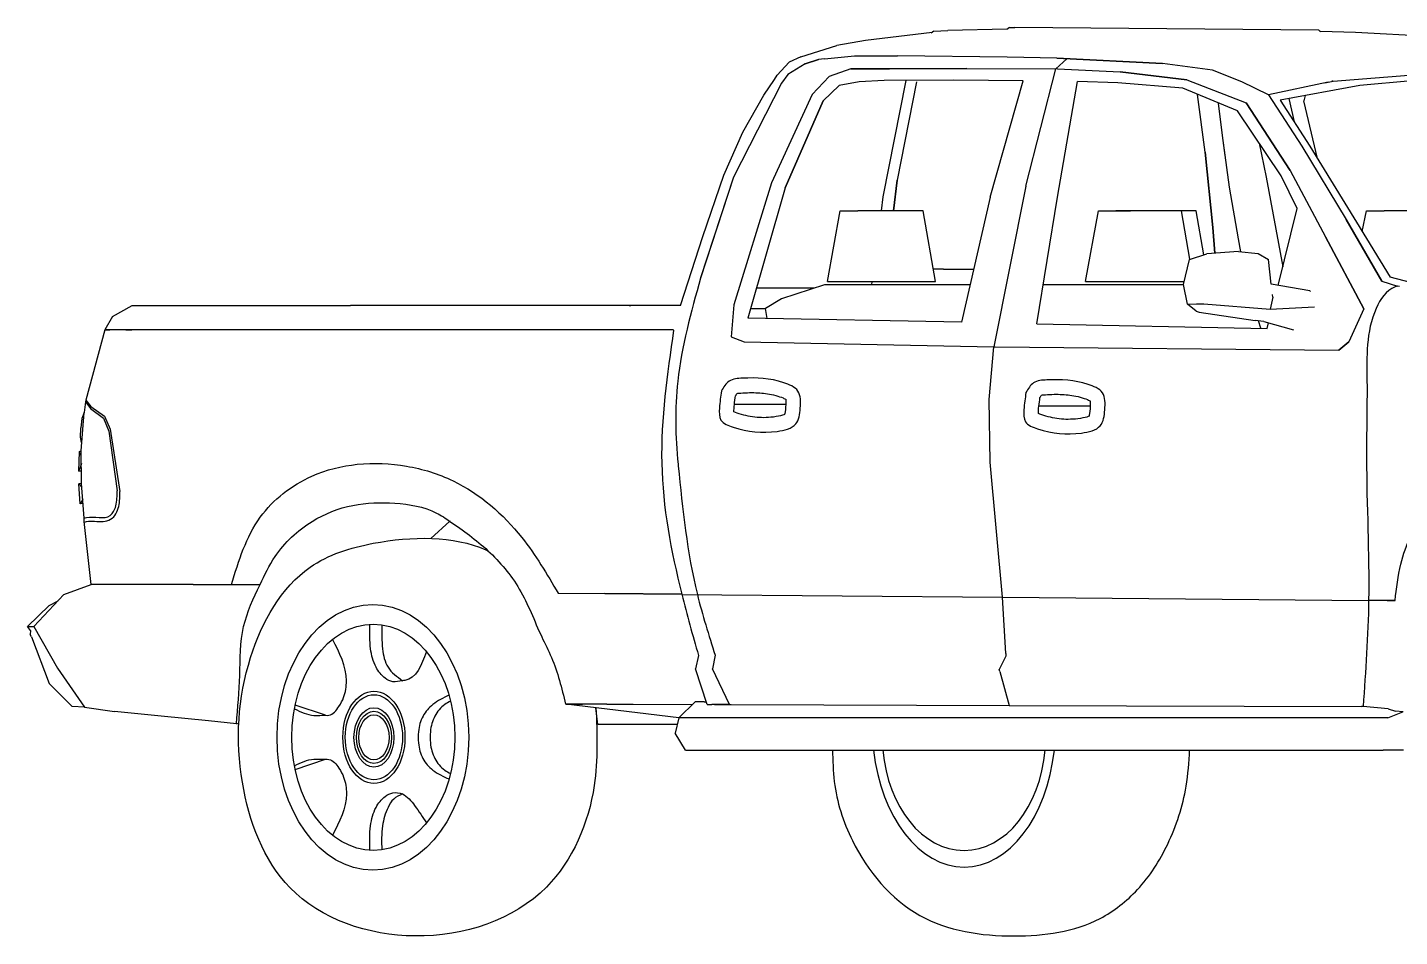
# Model space of a CAD drawing. Header units: metres. Extents: x -3392 to 1683, y -1 to 1954.
# Drawn here: x -3392 to -441, y -1 to 1954 of the extents above; entities that cross this region are included whole.
import ezdxf

# ---------------------------------------------------------------- set-up
doc = ezdxf.new("R2010")
doc.units = ezdxf.units.M
doc.layers.add('ceco.net 244', color=7, linetype='Continuous')

msp = doc.modelspace()

# ---------------------------------------------------------------- linework, layer by layer
msp.add_line((-2942.7, 456.6), (-2937.5, 457.6))
at = {"layer": 'ceco.net 244'}
for p, q in [((-1285.1, 1950.2), (-1412.6, 1947.1)), ((-1279.8, 1954), (-1285.7, 1949.8)), ((-1279.8, 1954), (-1268.5, 1954)), ((-614.2, 1948.2), (-1268.5, 1954)), ((-610.8, 1944.8), (-614.2, 1948.2)), ((-1589.7, 1926.3), (-1650.8, 1915.2)), ((-1446.3, 1943.1), (-1589.7, 1926.3)), ((-1442.2, 1946.2), (-1447.9, 1941.9)), ((-1442.2, 1946.2), (-1412.6, 1947.1)), ((-1412.6, 1947.1), (-1412.6, 1947.1)), ((-535.6, 1943.5), (-611, 1945.1)), ((-323.2, 1931.4), (-535.6, 1943.5)), ((-1728.7, 1890.8), (-1753.3, 1879.4)), ((-1728.7, 1890.8), (-1650.8, 1915.2)), ((-1677.7, 1886.6), (-1612.8, 1892.9)), ((-1612.8, 1892.9), (-1520.6, 1893.2)), ((-1284.6, 1889.9), (-1520.7, 1893.2)), ((-1177.5, 1887.9), (-1284.6, 1889.9)), ((-1753.3, 1879.4), (-1779.7, 1851.5)), ((-1719.5, 1875.5), (-1756.7, 1853.1)), ((-1690.8, 1885.3), (-1719.5, 1875.5)), ((-1719.5, 1875.5), (-1690.7, 1885.3)), ((-1677.7, 1886.6), (-1690.8, 1885.3)), ((-1620.8, 1864.7), (-1667.7, 1848.8)), ((-1620.8, 1864.7), (-1667.7, 1848.8)), ((-1620.8, 1864.7), (-1537.6, 1865)), ((-1537.7, 1865), (-1620.8, 1864.7)), ((-1371.1, 1865.9), (-1537.7, 1865)), ((-1537.6, 1865), (-1371.1, 1865.9)), ((-1371.1, 1865.9), (-1179.8, 1864.8)), ((-1244.5, 1612.3), (-1179.8, 1864.8)), ((-1179.8, 1864.9), (-1156.2, 1886.8)), ((-1179.8, 1864.9), (-1179.8, 1864.8)), ((-1176.4, 1864.8), (-1179.8, 1864.9)), ((-1177.6, 1887.9), (-950.5, 1876.5)), ((-950.5, 1876.4), (-1177.5, 1887.9)), ((-1176.4, 1864.8), (-1041.8, 1858.8)), ((-1158.1, 1885.1), (-1158, 1885.1)), ((-1158, 1885.1), (-1158, 1885.1)), ((-843.2, 1862), (-950.5, 1876.5)), ((-843.2, 1861.9), (-950.5, 1876.4)), ((-843.2, 1861.9), (-843.2, 1862)), ((-780.2, 1837), (-843.2, 1861.9)), ((-1769.8, 1833.9), (-1873, 1632)), ((-1808.4, 1808.2), (-1784.9, 1842)), ((-1784.9, 1842), (-1779.7, 1851.5)), ((-1756.7, 1853.1), (-1769.8, 1833.9)), ((-1667.7, 1848.8), (-1703.8, 1809.8)), ((-1602.9, 1837.2), (-1645.7, 1829.3)), ((-1549.3, 1839.7), (-1602.9, 1837.2)), ((-1502.8, 1840), (-1551.9, 1589.5)), ((-1399.3, 1840.8), (-1549.3, 1839.7)), ((-1479.4, 1836.8), (-1521, 1625.9)), ((-1250.2, 1839.5), (-1399.3, 1840.8)), ((-1321.4, 1588.7), (-1250.2, 1839.5)), ((-1176.1, 1588.8), (-1133.5, 1837.5)), ((-1046.4, 1834.8), (-1133.5, 1837.5)), ((-1133.5, 1837.5), (-1133.5, 1837.5)), ((-907.1, 1823.1), (-1046.4, 1834.8)), ((-1046.4, 1834.8), (-1046.4, 1834.8)), ((-1041.8, 1858.8), (-898.1, 1841.4)), ((-898.1, 1841.4), (-1041.8, 1858.8)), ((-898.1, 1841.4), (-770.4, 1792.1)), ((-894.8, 1840.1), (-894.8, 1840.1)), ((-894.8, 1840.1), (-894.8, 1840.1)), ((-780.2, 1837), (-780.2, 1837.1)), ((-722.6, 1809.4), (-780.2, 1837)), ((-594.1, 1836.5), (-722.6, 1809.4)), ((-601.3, 1834.9), (-583.8, 1838.7)), ((-583.9, 1838.7), (-586.2, 1838.2)), ((-583.8, 1838.7), (-356, 1856.8)), ((-414.8, 1839.5), (-526.1, 1829.1)), ((-1853.2, 1728.7), (-1808.4, 1808.2)), ((-1703.8, 1809.8), (-1791.5, 1619.5)), ((-1645.7, 1829.3), (-1680.8, 1796.1)), ((-1645.7, 1829.3), (-1680.8, 1796.1)), ((-789.1, 1774.4), (-907.1, 1823.1)), ((-907.1, 1823.1), (-907.1, 1823.1)), ((-858.9, 1685.5), (-875, 1809.9)), ((-858.9, 1685.5), (-875, 1809.9)), ((-834.9, 1817), (-834.9, 1817)), ((-834.8, 1817), (-834.8, 1817)), ((-722.6, 1809.4), (-650.8, 1698.5)), ((-526.1, 1829.1), (-697.8, 1797.9)), ((-526, 1829.1), (-697.8, 1797.9)), ((-678.7, 1801.4), (-667.2, 1751)), ((-643.5, 1807.8), (-646.4, 1796.1)), ((-1762.1, 1609), (-1680.8, 1796.1)), ((-1680.8, 1796.1), (-1762.1, 1609.1)), ((-821.4, 1721.5), (-829.8, 1791.2)), ((-695.4, 1635.2), (-789.1, 1774.4)), ((-789.1, 1774.4), (-789.1, 1774.4)), ((-770.4, 1792.1), (-675.7, 1646.2)), ((-675.7, 1646.2), (-770.4, 1792.1)), ((-697.8, 1797.9), (-633.3, 1698.9)), ((-616.9, 1672), (-646.4, 1796.1)), ((-1894.2, 1636.2), (-1853.2, 1728.7)), ((-806.7, 1610.8), (-821.4, 1721.5)), ((-815.7, 1678.6), (-821.4, 1721.5)), ((-858.9, 1685.5), (-842.3, 1523.7)), ((-842.3, 1523.7), (-858.9, 1685.5)), ((-742.7, 1705.4), (-727.5, 1632)), ((-742.7, 1705.4), (-727.5, 1632.1)), ((-657.8, 1709.3), (-657.8, 1709.2)), ((-650.8, 1698.5), (-555.8, 1541.2)), ((-650.8, 1698.5), (-555.8, 1541.2)), ((-633.3, 1698.9), (-533.3, 1535.1)), ((-1873, 1632), (-1944.2, 1415.1)), ((-1873, 1632.1), (-1944.1, 1415.2)), ((-1939.3, 1504.7), (-1894.2, 1636.2)), ((-1521, 1625.9), (-1529.2, 1559.6)), ((-1529.2, 1559.6), (-1521, 1625.9)), ((-727.5, 1632), (-692, 1439.5)), ((-660.7, 1564.3), (-695.4, 1635.2)), ((-675.7, 1646.2), (-600.3, 1503.8)), ((-675.7, 1646.2), (-675.7, 1646.2)), ((-1791.5, 1619.5), (-1872.8, 1357.1)), ((-1791.5, 1619.5), (-1872.8, 1357.1)), ((-1762.1, 1609), (-1842.7, 1329)), ((-1244.5, 1612.4), (-1313.6, 1266.9)), ((-787.4, 1499.1), (-806.7, 1610.8)), ((-605.3, 1623.2), (-605.3, 1623.2)), ((-605.3, 1623.2), (-605.3, 1623.1)), ((-1551.9, 1589.5), (-1555.8, 1559.6)), ((-1321.4, 1588.7), (-1383.2, 1319.9)), ((-1220.6, 1316.6), (-1176.1, 1588.8)), ((-1671.5, 1407.5), (-1644, 1559.6)), ((-1644, 1559.6), (-1606.2, 1559.6)), ((-1465.4, 1559.6), (-1606.2, 1559.6)), ((-1438.8, 1407.5), (-1465.4, 1559.6)), ((-1116, 1407.5), (-1088.5, 1559.6)), ((-1088.5, 1559.6), (-1050.6, 1559.6)), ((-1056.9, 1559.6), (-1019.1, 1559.6)), ((-909.9, 1559.6), (-1050.6, 1559.6)), ((-878.3, 1559.6), (-1019.1, 1559.6)), ((-891.7, 1455.4), (-909.9, 1559.6)), ((-861.8, 1465.3), (-878.3, 1559.6)), ((-702.1, 1399.3), (-660.7, 1564.3)), ((-478.5, 1408), (-555.8, 1541.2)), ((-555.8, 1541.2), (-478.5, 1408)), ((-533.3, 1535.1), (-460.5, 1417)), ((-533.3, 1535.1), (-533.3, 1535)), ((-533.3, 1535), (-460.5, 1417)), ((-520.8, 1514.8), (-511.8, 1559.6)), ((-511.8, 1559.6), (-474, 1559.6)), ((-312.5, 1559.6), (-474, 1559.6)), ((-842.3, 1523.7), (-838.1, 1468.5)), ((-838, 1468.5), (-842.3, 1523.7)), ((-1987.5, 1356.2), (-1939.3, 1504.7)), ((-782.1, 1471.7), (-787.4, 1499.1)), ((-600.3, 1503.8), (-517.7, 1348.7)), ((-517.7, 1348.7), (-600.3, 1503.8)), ((-1928.7, 1462.1), (-1928.6, 1462.6)), ((-905.2, 1400.9), (-892.6, 1455.1)), ((-892.6, 1455.1), (-855.5, 1467.4)), ((-892.6, 1455.1), (-892.6, 1455.1)), ((-787.3, 1471.8), (-855.5, 1467.4)), ((-787.3, 1471.8), (-745, 1467.8)), ((-745, 1467.8), (-722.7, 1454.9)), ((-717.1, 1401.9), (-722.7, 1454.9)), ((-722.7, 1454.9), (-722.7, 1454.9)), ((-1421.3, 1433.8), (-1443.4, 1433.8)), ((-1421.3, 1433.8), (-1421.2, 1433.8)), ((-1421.2, 1433.8), (-1356.9, 1433.8)), ((-400.3, 1401.5), (-460.5, 1417)), ((-400.4, 1401.5), (-460.5, 1417)), ((-1824.1, 1393.6), (-1824.1, 1393.6)), ((-1817.3, 1393.2), (-1824.1, 1393.6)), ((-1699.5, 1393.1), (-1817.3, 1393.2)), ((-1817.3, 1393.2), (-1817.2, 1393.2)), ((-1677.9, 1400.2), (-1770.4, 1370.1)), ((-1364.7, 1400.2), (-1677.9, 1400.2)), ((-1671.5, 1407.5), (-1619.3, 1407.5)), ((-1619.3, 1407.5), (-1438.8, 1407.5)), ((-1575.6, 1407.5), (-1576.6, 1400.2)), ((-1286.9, 1400.2), (-1286.9, 1400.2)), ((-905.1, 1400.2), (-1207, 1400.2)), ((-1116, 1407.5), (-1063.7, 1407.5)), ((-1084.4, 1407.5), (-1032.2, 1407.5)), ((-1063.7, 1407.5), (-903.7, 1407.5)), ((-1032.2, 1407.5), (-903.7, 1407.5)), ((-896.7, 1358.9), (-905.2, 1400.9)), ((-633.9, 1387.7), (-717.1, 1401.9)), ((-632.4, 1386.2), (-633.9, 1387.7)), ((-478.5, 1408), (-445.4, 1397.3)), ((-478.5, 1408), (-478.5, 1408)), ((-440.7, 1396.7), (-445.5, 1397.3)), ((-1770.4, 1370.1), (-1804.3, 1349.3)), ((-896.7, 1358.8), (-877.1, 1359.6)), ((-878.1, 1343.9), (-896.7, 1358.8)), ((-877.1, 1359.6), (-861.5, 1359.7)), ((-861.5, 1359.7), (-718.8, 1348.2)), ((-713.1, 1374.1), (-718.8, 1348.2)), ((-713.1, 1374), (-718.8, 1348.2)), ((-713.1, 1374.1), (-714.3, 1379.9)), ((-713.1, 1374), (-713.1, 1374.1)), ((-3209.4, 1332.4), (-3225.5, 1303.5)), ((-3209.4, 1332.4), (-3167.1, 1356.2)), ((-3167.1, 1356.2), (-3167.1, 1356.2)), ((-3167.1, 1356.2), (-3158, 1356.2)), ((-3158, 1356.2), (-3094.1, 1356.2)), ((-3139.5, 1356.2), (-3139.5, 1356.2)), ((-3136.7, 1356.2), (-3136.7, 1356.2)), ((-3094.1, 1356.2), (-2696.9, 1356.2)), ((-2449.1, 1356.2), (-2696.9, 1356.2)), ((-1994.3, 1356.2), (-2449.1, 1356.2)), ((-2097.9, 1356.2), (-2097.9, 1356.2)), ((-2097.9, 1356.2), (-2094, 1356.2)), ((-2094, 1356.2), (-2094, 1356.2)), ((-1987.5, 1356.2), (-1994.3, 1356.2)), ((-1872.8, 1357.1), (-1878.2, 1288.9)), ((-1873.4, 1349.4), (-1873.4, 1349.4)), ((-1383.2, 1319.9), (-1842.7, 1329)), ((-1836.8, 1349.4), (-1804.2, 1349.4)), ((-1800.6, 1328.2), (-1804.3, 1349.3)), ((-878.1, 1343.9), (-871.7, 1341.5)), ((-871.7, 1341.5), (-751.1, 1323.5)), ((-738.3, 1349.8), (-738.3, 1349.8)), ((-718.8, 1348.2), (-623.9, 1353.3)), ((-717, 1356.4), (-717, 1356.4)), ((-717, 1356.4), (-717, 1356.4)), ((-517.7, 1348.7), (-549.9, 1277.7)), ((-517.7, 1348.7), (-517.7, 1348.7)), ((-3225.4, 1303.5), (-3266.4, 1152.7)), ((-3215.2, 1303.5), (-3225.5, 1303.5)), ((-3225.4, 1303.5), (-3215.2, 1303.5)), ((-3141.1, 1303.5), (-3215.2, 1303.5)), ((-3141.1, 1303.5), (-3215.2, 1303.5)), ((-3183.3, 1303.5), (-3183.3, 1303.5)), ((-3180.5, 1303.5), (-3167.3, 1303.5)), ((-3180.5, 1303.5), (-3180.5, 1303.5)), ((-3167.3, 1303.5), (-3167.3, 1303.5)), ((-2770.8, 1303.5), (-3141.1, 1303.5)), ((-2494.4, 1303.5), (-2770.8, 1303.5)), ((-2494.4, 1303.5), (-2770.8, 1303.5)), ((-2646.6, 1303.5), (-2646.6, 1303.5)), ((-2631.5, 1303.5), (-2631.5, 1303.5)), ((-2002.2, 1303.5), (-2494.4, 1303.5)), ((-2002.2, 1303.4), (-2002.2, 1303.5)), ((-2002.2, 1303.5), (-2002.2, 1303.5)), ((-2002.2, 1303.5), (-2002.2, 1303.5)), ((-2002.2, 1303.2), (-2002.2, 1303.3)), ((-1220.6, 1316.6), (-725.3, 1306.8)), ((-732.7, 1321.7), (-751.1, 1323.5)), ((-751.1, 1323.5), (-751.1, 1323.5)), ((-738.8, 1307.1), (-744.2, 1322.8)), ((-732.7, 1321.7), (-668.6, 1303.5)), ((-725.3, 1306.8), (-722.3, 1318.8)), ((-722.3, 1318.8), (-722.3, 1318.8)), ((-1878.2, 1288.9), (-1850.2, 1277.8)), ((-1878.1, 1288.9), (-1850.3, 1277.8)), ((-1850.3, 1277.8), (-1850.2, 1277.8)), ((-1850.2, 1277.8), (-1313.5, 1266.9)), ((-571.6, 1259.7), (-549.9, 1277.8)), ((-549.9, 1277.7), (-571.6, 1259.7)), ((-1323.3, 1153.8), (-1313.5, 1266.9)), ((-1313.6, 1266.9), (-1310.2, 1266.8)), ((-1310.2, 1266.8), (-571.6, 1259.7)), ((-1227.8, 1266), (-1227.8, 1266)), ((-3266.4, 1152.7), (-3266.9, 1148.6)), ((-3266.4, 1152.7), (-3256, 1139.1)), ((-1321.6, 1018.9), (-1323.3, 1153.8)), ((-3276.2, 1043.4), (-3269.8, 1126)), ((-3269.8, 1126), (-3274.8, 1113.1)), ((-3266.9, 1148.6), (-3269.8, 1126)), ((-3266.9, 1148.6), (-3256.7, 1134.7)), ((-3256.7, 1134.7), (-3228.2, 1113.9)), ((-3256.7, 1134.7), (-3256.7, 1134.7)), ((-3256, 1139.1), (-3226.2, 1118)), ((-1871.3, 1143.6), (-1760.9, 1143.6)), ((-1216.4, 1140), (-1106, 1140)), ((-3278, 1073), (-3277.6, 1093.1)), ((-3274.8, 1113.1), (-3277.6, 1093.1)), ((-3228.2, 1113.9), (-3217.3, 1085.9)), ((-3226.2, 1118), (-3214.1, 1089.7)), ((-3275.5, 1061.4), (-3278, 1073)), ((-3217.3, 1085.9), (-3199.4, 957.4)), ((-3214.1, 1089.7), (-3193.6, 955.8)), ((-3280.7, 1041.6), (-3282.1, 999.5)), ((-3276.2, 1043.4), (-3280.7, 1041.6)), ((-3276.2, 1033), (-3280.7, 1041.6)), ((-3275.7, 973.2), (-3276.2, 1043.4)), ((-3275.5, 1061.4), (-3274.8, 1061.3)), ((-3279.4, 1005.2), (-3282.1, 999.5)), ((-3276, 1016.2), (-3279.4, 1005.2)), ((-1295, 728.8), (-1321.6, 1018.9)), ((-3276.5, 1000), (-3282.1, 999.5)), ((-3276.5, 1000), (-3275.9, 1000.1)), ((-3275.7, 973.1), (-3281.3, 972.7)), ((-3278.7, 929.3), (-3281.3, 972.7)), ((-3275.1, 965.1), (-3281.3, 972.7)), ((-3270.3, 898.4), (-3275.7, 973.2)), ((-3274.8, 934.9), (-3278.7, 929.3)), ((-3273.2, 930), (-3278.7, 929.3)), ((-3273.3, 939.9), (-3274.8, 934.9)), ((-3273.2, 930), (-3272.6, 930.2)), ((-3202.1, 924.8), (-3202.1, 924.8)), ((-3269.8, 891.6), (-3270.3, 898.4)), ((-3254.7, 755.8), (-3269.9, 891.6)), ((-3269.9, 891.6), (-3269.8, 891.6)), ((-2483.2, 891.8), (-2524.3, 855.1)), ((-2483, 891.8), (-2483.2, 891.8)), ((-3313.5, 734.4), (-3254.7, 755.8)), ((-3252.2, 755.8), (-3254.7, 755.8)), ((-3163.5, 755.8), (-3252.2, 755.8)), ((-3252.2, 755.8), (-3252.2, 755.8)), ((-3035.8, 755.8), (-3163.5, 755.8)), ((-3163.5, 755.8), (-3163.5, 755.8)), ((-3035.9, 755.8), (-2962.2, 755.8)), ((-3035.8, 755.8), (-2953.3, 755.8)), ((-2953.3, 755.8), (-2891.7, 755.8)), ((-2891.7, 755.8), (-2891.7, 755.8)), ((-3345.7, 710.7), (-3392.1, 665.6)), ((-3378.6, 665.6), (-3313.5, 734.4)), ((-3345.7, 710.7), (-3326.1, 721.1)), ((-2250.6, 737.1), (-2149.9, 736.3)), ((-2149.9, 736.3), (-1984.6, 734.8)), ((-1984.6, 734.8), (-2149.8, 736.3)), ((-1984.5, 734.7), (-1295, 728.8)), ((-1295, 728.8), (-507.1, 721.8)), ((-1287.6, 607.2), (-1295, 728.8)), ((-467.4, 721.5), (-507.2, 721.8)), ((-467.4, 721.5), (-507.1, 721.8)), ((-450.4, 721.3), (-467.4, 721.5)), ((-467.4, 721.5), (-450.4, 721.3)), ((-3392.1, 665.6), (-3378.6, 665.6)), ((-3385.6, 657.2), (-3392.1, 665.6)), ((-3385.6, 657.2), (-3386, 648.3)), ((-3378.6, 665.6), (-3327.7, 576.3)), ((-3378.6, 665.6), (-3378.6, 665.6)), ((-3383.1, 643.1), (-3386, 648.3)), ((-3383.1, 643.1), (-3345.3, 543)), ((-1948.8, 603.5), (-1955.3, 574.4)), ((-1912.9, 603.7), (-1918.7, 574.7)), ((-1287.2, 601.9), (-1301.9, 572.9)), ((-1287.6, 607.2), (-1287.2, 601.9)), ((-3327.7, 576.4), (-3327.7, 576.3)), ((-3327.7, 576.3), (-3269.7, 492)), ((-1929.9, 497.8), (-1955.3, 574.2)), ((-1918.7, 574.5), (-1918.7, 574.7)), ((-1882, 497.7), (-1918.7, 574.5)), ((-1300.7, 568.6), (-1301.9, 572.9)), ((-1300.7, 568.6), (-1280.7, 495.9)), ((-3345.3, 543), (-3296.2, 493.2)), ((-1991.2, 469.1), (-1955.9, 503.9)), ((-1936.6, 503.9), (-1955.9, 503.9)), ((-1936.6, 503.9), (-1932, 503.9)), ((-1885, 503.9), (-1885, 503.9)), ((-3269.7, 492), (-3296.2, 493.2)), ((-3269.7, 492), (-3205, 482.9)), ((-3104.4, 473), (-3205, 482.9)), ((-3002.5, 462.7), (-3104.5, 473)), ((-2751, 474.6), (-2816.3, 496.6)), ((-1991.2, 469.1), (-2234.3, 498.6)), ((-2198, 498.5), (-2234.3, 498.6)), ((-2234.3, 498.6), (-2197.9, 498.5)), ((-2145.9, 498.4), (-2198, 498.5)), ((-2164.9, 454.6), (-2169.2, 490.7)), ((-2145.9, 498.4), (-2089.3, 498.3)), ((-2089.3, 498.3), (-1962, 497.9)), ((-1929.9, 497.8), (-1920, 497.8)), ((-1915.2, 497.8), (-1920, 497.8)), ((-1920, 497.8), (-1920, 497.8)), ((-1915.2, 497.8), (-1914.2, 497.8)), ((-1913.1, 497.8), (-1914.2, 497.8)), ((-1913.1, 497.8), (-1882, 497.7)), ((-1913.1, 497.7), (-1913.1, 497.8)), ((-1913.1, 497.8), (-1913.1, 497.8)), ((-1882, 497.7), (-1913.1, 497.7)), ((-1882, 497.7), (-1881.3, 497.7)), ((-1881.3, 497.7), (-1878.4, 497.6)), ((-1878.4, 497.7), (-1280.7, 495.9)), ((-1866.9, 497.6), (-1866.9, 497.6)), ((-1280.7, 495.9), (-522.7, 493.7)), ((-519.1, 493.7), (-522.7, 493.7)), ((-522.6, 493.7), (-522.6, 493.7)), ((-464.9, 488.6), (-519.2, 493.7)), ((-519, 493.7), (-519.1, 493.7)), ((-465.6, 469.1), (-433.8, 481.9)), ((-464.9, 488.6), (-449.3, 483.3)), ((-464.9, 488.6), (-464.9, 488.6)), ((-449.3, 483.3), (-449.3, 483.3)), ((-433.2, 481.9), (-449.3, 483.3)), ((-2942.7, 456.6), (-3002.5, 462.7)), ((-3002.4, 462.7), (-3002.5, 462.7)), ((-1994.7, 454.6), (-2164.9, 454.6)), ((-1991.2, 469.1), (-1999.1, 435.9)), ((-465.6, 469.1), (-1991.2, 469.1)), ((-1976.6, 399.9), (-1999.1, 435.9)), ((-1976.6, 399.9), (-1973.2, 399.9)), ((-1973.2, 399.9), (-476.1, 399.9)), ((-432.1, 399.9), (-476.1, 399.9)), ((-2816.4, 358.2), (-2751, 380))]:
    msp.add_line(p, q, dxfattribs=at)
for centre, major_axis, ratio in [((-2649.1, 427.3), (0, 285.7), 0.721479), ((-2648.2, 427.3), (0, 243.2), 0.721535), ((-2646.8, 427.3), (0, -99.3), 0.672517), ((-2646.8, 427.3), (0, -91.5), 0.672472), ((-2646.8, 427.1), (0, -63.8), 0.672535), ((-2646.8, 427.1), (0, -56.1), 0.672418), ((-2646.8, 427.1), (0, 48.5), 0.672498)]:
    msp.add_ellipse(centre, major_axis=major_axis, ratio=ratio, dxfattribs=at)
for centre, major_axis, ratio, start_param, end_param in [((-1377.7, 451), (1, -302.8), 0.651763, 4.879994, 7.682137), ((-1377.5, 427.3), (0, -243.2), 0.721547, 4.82527, 7.741101)]:
    msp.add_ellipse(centre, major_axis=major_axis, ratio=ratio, start_param=start_param, end_param=end_param, dxfattribs=at)
for points in [[(-1944.2, 1415.1), (-1993.2, 1193.2), (-1992.7, 1014.7), (-1992.3, 1010.8), (-1951.1, 734.5), (-1912.9, 603.7)], [(-445.4, 1397.3), (-450.3, 1395.8), (-490.8, 1349.8), (-510.7, 1193.1), (-511.7, 1027.9), (-507.1, 721.8), (-519, 493.7)], [(-2002.2, 1303.2), (-2027.7, 1016.8), (-1984.6, 734.9), (-1948.8, 603.5)], [(-1899.3, 1172.2), (-1882.8, 1193.2), (-1854, 1199.6), (-1765.4, 1190), (-1734.8, 1171.9), (-1729.7, 1135.3), (-1739.3, 1101.2), (-1779.5, 1085.3), (-1874.1, 1094.3), (-1900.3, 1109.7), (-1903.6, 1135.5), (-1899.3, 1172.2)], [(-1244.3, 1168.6), (-1227.9, 1189.6), (-1199.1, 1195.9), (-1110.5, 1186.4), (-1079.9, 1168.3), (-1074.7, 1131.6), (-1084.4, 1097.5), (-1124.6, 1081.7), (-1219.1, 1090.7), (-1245.4, 1106.1), (-1248.6, 1131.8), (-1244.3, 1168.6)], [(-450.4, 721.3), (-438, 799.9), (-384.3, 917.4), (-296.5, 1007.2), (-234.4, 1040), (-135.1, 1059.8), (-33.1, 1051.9), (47.5, 1029.1), (145.4, 965.7), (236.1, 874.6)], [(-2953.3, 755.8), (-2891.2, 900.7), (-2780.3, 989), (-2682.5, 1014.4), (-2576.4, 1010.5), (-2476.7, 978.9), (-2328.6, 856.8), (-2250.6, 737.1)], [(-3270.3, 898.4), (-3265.4, 899.9), (-3213.9, 904.5), (-3202.1, 924.8), (-3199.4, 957.4)], [(-2533.6, 611.5), (-2580.6, 549.7), (-2585.5, 549.1), (-2606.2, 546.9), (-2622.6, 554.4), (-2642.1, 578), (-2653.9, 617.4), (-2655.3, 670.2)], [(-2629.7, 669.1), (-2628.3, 617.4), (-2616.5, 578), (-2585.5, 549.1)], [(-2818, 488.5), (-2775.8, 474.4), (-2751, 474.6), (-2743.9, 474.7), (-2722, 493.7), (-2712, 513.2), (-2705.9, 548.7), (-2735.6, 638.1)], [(-2485.5, 517.7), (-2520.1, 497.7), (-2541.2, 473), (-2551, 439.4), (-2551, 415.1), (-2541.3, 381.5), (-2520.1, 356.8), (-2485.1, 337.7)], [(-2481.9, 504.9), (-2494.4, 497.7), (-2515.6, 473), (-2525.4, 439.4), (-2525.4, 415.1), (-2515.6, 381.5), (-2494.5, 356.8), (-2481.9, 349.5)], [(-2818, 366.2), (-2775.9, 380.3), (-2751, 380), (-2743.9, 379.9), (-2722, 360.9), (-2711.9, 341.2), (-2705.9, 305.9), (-2735.7, 216.5)], [(-2655.4, 184.3), (-2654, 237.1), (-2642.2, 276.6), (-2622.6, 300.1), (-2606.3, 307.7), (-2585.6, 305.4), (-2559.2, 280.6), (-2533.7, 243)], [(-2585.6, 305.4), (-2604.3, 294.5), (-2616.5, 276.6), (-2628.4, 237.1), (-2629.8, 185.4)]]:
    msp.add_spline(points, degree=3, dxfattribs=at)
for points in [[(-1872.6, 1127), (-1872.5, 1135.3), (-1870.8, 1149.7), (-1869.1, 1161.7)], [(-1869.1, 1161.7), (-1867.5, 1164.3), (-1866.2, 1166.1), (-1865.6, 1166.8)], [(-1760.9, 1154.2), (-1760, 1149.8), (-1762.1, 1125), (-1763.5, 1121.4)], [(-1217.6, 1123.4), (-1217.6, 1131.7), (-1215.8, 1146), (-1214.1, 1158)], [(-1214.1, 1158), (-1212.6, 1160.6), (-1211.3, 1162.4), (-1210.6, 1163.2)], [(-1106, 1150.6), (-1105.1, 1146.1), (-1107.2, 1121.4), (-1108.6, 1117.8)]]:
    msp.add_open_spline(points, degree=3, dxfattribs=at)
for points, knots in [([(-1865.6, 1166.8), (-1862.4, 1167.7), (-1846, 1168.7), (-1822.2, 1168.6), (-1811.2, 1167.9), (-1789, 1164.4), (-1775.6, 1160.9), (-1764, 1156), (-1761.9, 1154.9), (-1760.9, 1154.2)], [0.0364557, 0.0364557, 0.0364557, 0.0364557, 0.0756913, 0.0756913, 0.1149268, 0.1149268, 0.1560654, 0.1560654, 0.1686586, 0.1686586, 0.1686586, 0.1686586]), ([(-1210.6, 1163.2), (-1207.5, 1164.1), (-1191, 1165), (-1167.2, 1165), (-1156.3, 1164.3), (-1134.1, 1160.8), (-1120.7, 1157.3), (-1109, 1152.4), (-1107, 1151.2), (-1106, 1150.6)], [0.0364557, 0.0364557, 0.0364557, 0.0364557, 0.0756913, 0.0756913, 0.1149268, 0.1149268, 0.1560654, 0.1560654, 0.1686586, 0.1686586, 0.1686586, 0.1686586]), ([(-1763.5, 1121.4), (-1766.5, 1119.7), (-1784.4, 1115.9), (-1811.8, 1114.2), (-1824.2, 1115), (-1848.9, 1119.4), (-1864.6, 1123.7), (-1872.6, 1127)], [0.2650667, 0.2650667, 0.2650667, 0.2650667, 0.3126538, 0.3126538, 0.3602409, 0.3602409, 0.4018551, 0.4018551, 0.4018551, 0.4018551]), ([(-1108.6, 1117.8), (-1111.6, 1116), (-1129.5, 1112.2), (-1156.9, 1110.6), (-1169.3, 1111.3), (-1193.9, 1115.8), (-1209.7, 1120.1), (-1217.6, 1123.4)], [0.2650667, 0.2650667, 0.2650667, 0.2650667, 0.3126538, 0.3126538, 0.3602409, 0.3602409, 0.4018551, 0.4018551, 0.4018551, 0.4018551]), ([(-3269.7, 890), (-3257.7, 893.9), (-3246.9, 891.4), (-3222.6, 891.2), (-3210.4, 895.1), (-3197.4, 914.1), (-3194.9, 925.6), (-3193.4, 942.7), (-3193.5, 949.3), (-3193.6, 955.8)], [0, 0, 0, 0, 0.0366542, 0.0366542, 0.0651034, 0.0651034, 0.0935525, 0.0935525, 0.1130575, 0.1130575, 0.1130575, 0.1130575]), ([(-2942.7, 456.6), (-2939.7, 491), (-2933.7, 560.5), (-2935.4, 664.5), (-2895.7, 747.3), (-2856.3, 830.2), (-2787.5, 894.6), (-2694, 931.2), (-2601.4, 933.7), (-2527.8, 921.7), (-2463.9, 878.9), (-2398.1, 831.3), (-2327.2, 747.3), (-2296.3, 662.3), (-2255.3, 582.9), (-2242.9, 532.8), (-2234.5, 498.6)], [0.003165, 0.003165, 0.003165, 0.003165, 0.107104, 0.212765, 0.309591, 0.377713, 0.487933, 0.582072, 0.672402, 0.764437, 0.798474, 0.901658, 1.0082, 1.121655, 1.170784, 1.27577, 1.27577, 1.27577, 1.27577]), ([(-2169.2, 490.7), (-2166.9, 435.1), (-2161.3, 299), (-2261.7, 61.7), (-2553.6, -34.7), (-2848.4, 65.1), (-2949.4, 337.9), (-2935.7, 588.8), (-2820.5, 796.5), (-2619, 859.8), (-2473.6, 861.3), (-2403.1, 829.4), (-2401.6, 828.7)], [0.000349, 0.000349, 0.000349, 0.000349, 0.1673, 0.408955, 0.710329, 0.998609, 1.247429, 1.516642, 1.749291, 1.894251, 2.136544, 2.142097, 2.142097, 2.142097, 2.142097]), ([(-1660.5, 399.9), (-1659.5, 377.3), (-1658.4, 310.1), (-1615.3, 176), (-1487.5, 21.6), (-1275.8, -9.6), (-1105.7, 13.5), (-995.9, 99.6), (-932.9, 199.3), (-898.7, 304.3), (-893.4, 373.7), (-892.3, 399.9)], [0.05187, 0.05187, 0.05187, 0.05187, 0.119705, 0.252434, 0.469247, 0.676974, 0.865639, 0.966962, 1.084593, 1.215135, 1.293471, 1.293471, 1.293471, 1.293471])]:
    msp.add_open_spline(points, degree=3, knots=knots, dxfattribs=at)

doc.saveas('drawing.dxf')
